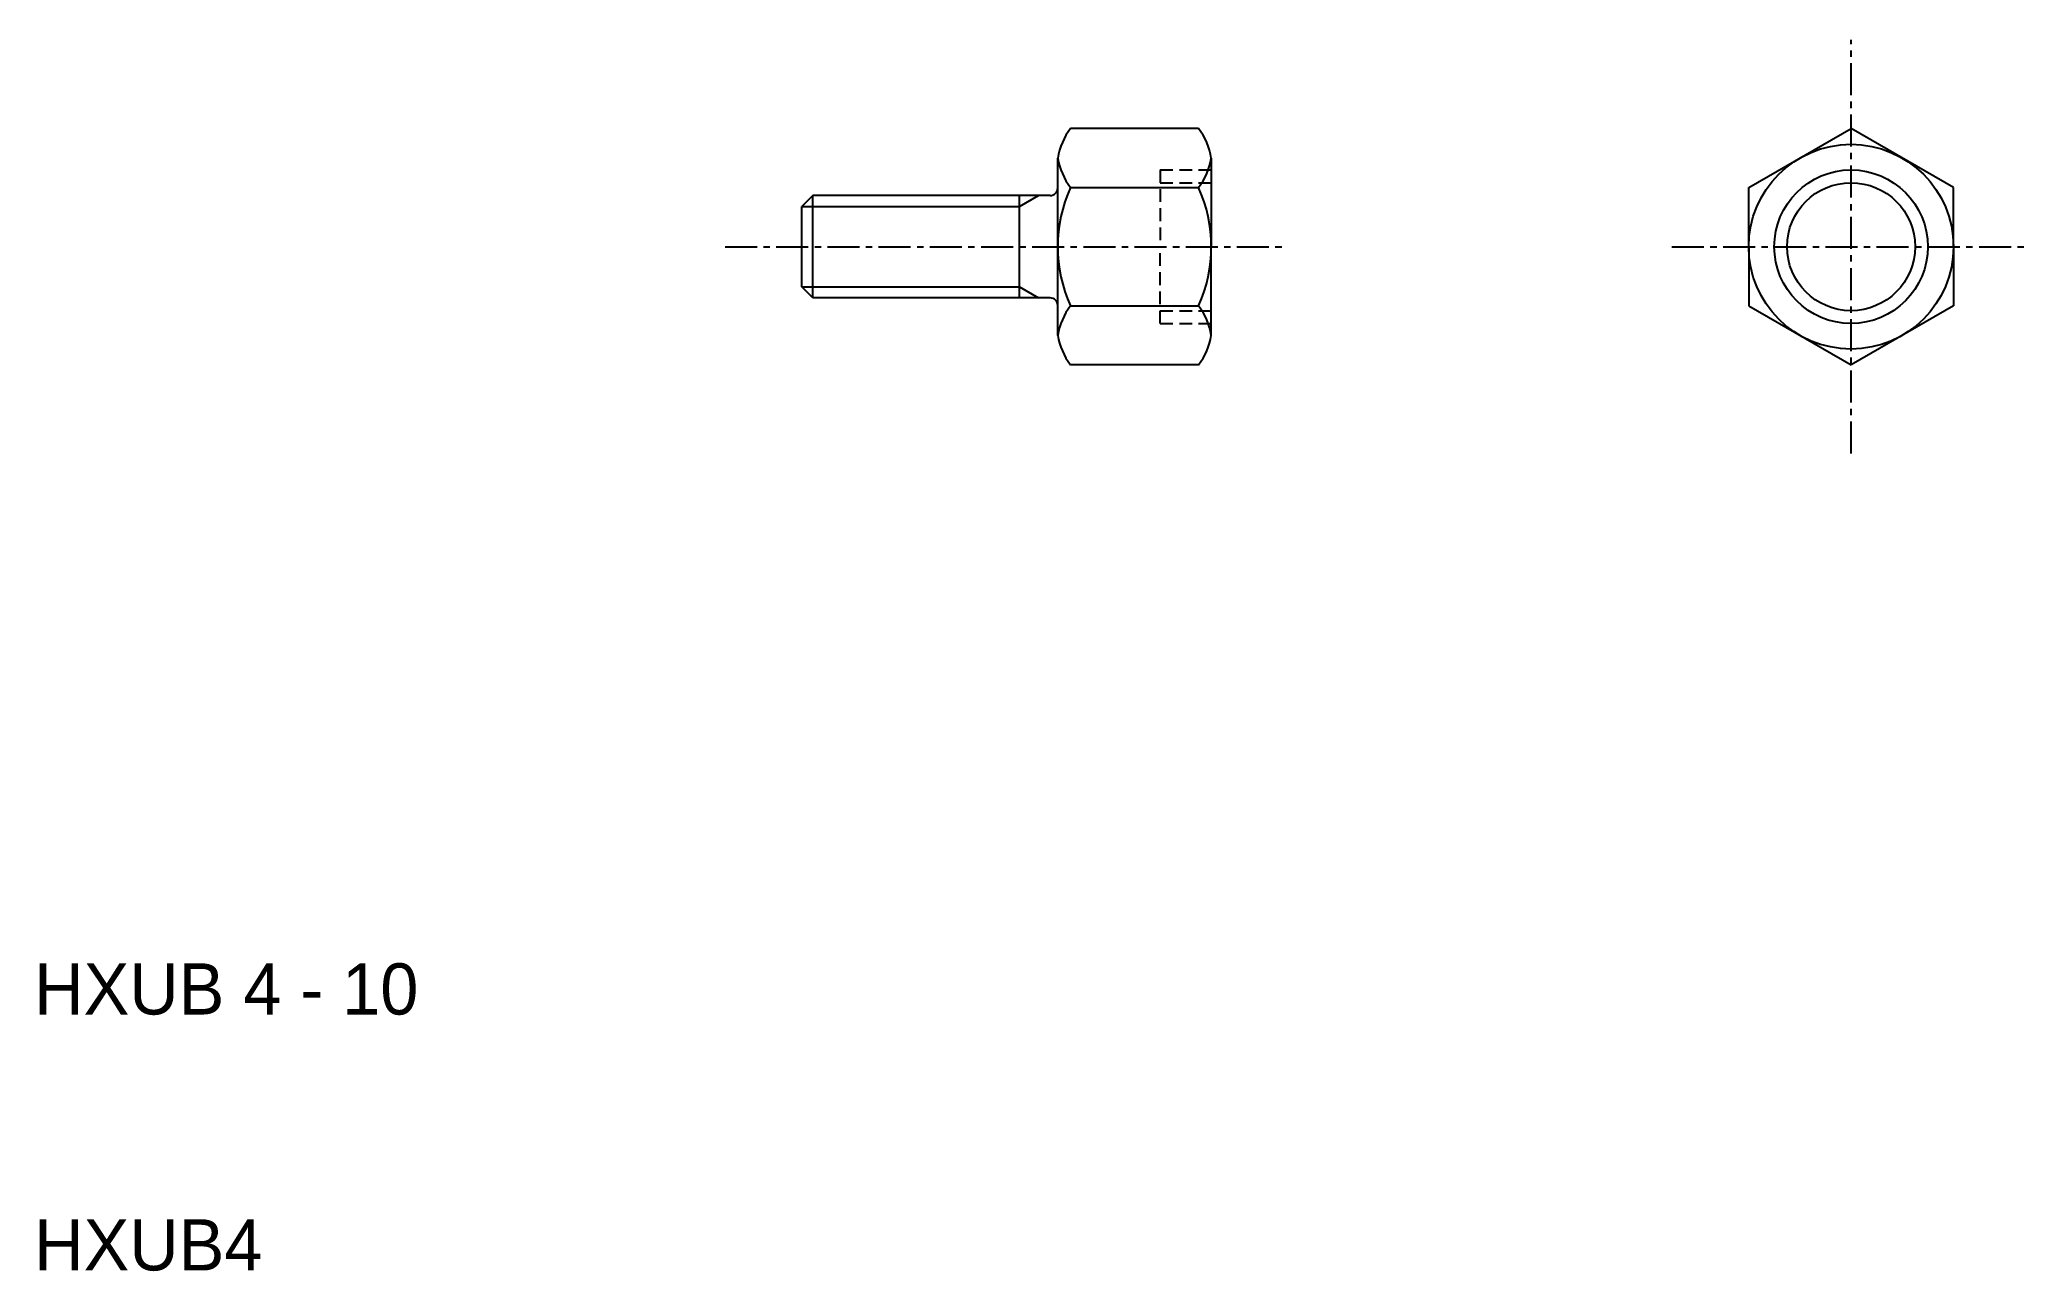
# Model space of a CAD drawing. Extents: x 10.2 to 88, y 10 to 58.1.
import ezdxf

# ---------------------------------------------------------------- set-up
doc = ezdxf.new("R2010")
doc.units = 0
doc.linetypes.add('CENTER', pattern=[2, 1.25, -0.25, 0.25, -0.25])
doc.linetypes.add('DASHED', pattern=[0.75, 0.5, -0.25])
doc.layers.get('0').update_dxf_attribs({"linetype": 'CONTINUOUS'})
doc.layers.add('CENTER', color=1, linetype='CENTER')

msp = doc.modelspace()

# ---------------------------------------------------------------- linework, layer by layer
at = {"color": 7, "linetype": 'CONTINUOUS'}
for p, q in [((55.503, 54.619), (50.497, 54.619)), ((77, 52.309), (81, 54.619)), ((85, 52.309), (81, 54.619)), ((50, 46.536), (50, 53.464)), ((56, 53.464), (56, 50)), ((50.497, 52.309), (55.503, 52.309)), ((77, 50), (77, 52.309)), ((85, 50), (85, 52.309)), ((40.433, 52), (40, 51.567)), ((40, 48.433), (40, 51.567)), ((49.7, 52), (40.433, 52)), ((40.433, 48), (40.433, 52)), ((48.5, 48), (48.5, 52)), ((56, 46.536), (56, 50)), ((77, 50), (77, 47.691)), ((85, 50), (85, 47.691)), ((40.433, 48), (40, 48.433)), ((49.7, 48), (40.433, 48)), ((50.497, 47.691), (55.503, 47.691)), ((77, 47.691), (81, 45.381)), ((85, 47.691), (81, 45.381)), ((55.503, 45.381), (50.497, 45.381))]:
    msp.add_line(p, q, dxfattribs=at)
at = {"color": 3, "linetype": 'DASHED'}
for p, q in [((54, 53), (54, 50)), ((54, 53), (56, 53)), ((54, 52.5), (56, 52.5)), ((54, 47), (54, 50)), ((54, 47.5), (56, 47.5)), ((54, 47), (56, 47))]:
    msp.add_line(p, q, dxfattribs=at)
at = {"color": 3, "linetype": 'CONTINUOUS'}
for p, q in [((40, 51.567), (48.5, 51.567)), ((48.5, 51.567), (49.25, 52)), ((40, 48.433), (48.5, 48.433)), ((48.5, 48.433), (49.25, 48))]:
    msp.add_line(p, q, dxfattribs=at)
at = {"color": 7, "linetype": 'CONTINUOUS'}
for radius in [4, 3, 2.5]:
    msp.add_circle((81, 50), radius, dxfattribs=at)
for centre, radius, start, end in [((52.578, 53.038), 2.613, 142.77301, 170.61497), ((53.422, 53.038), 2.613, 9.38503, 37.22699), ((52.578, 53.89), 2.613, 189.38503, 217.22699), ((53.422, 53.89), 2.613, 322.77301, 350.61497), ((49.7, 52.3), 0.3, 270, 0), ((55.61, 50), 5.61, 155.68884, 204.31116), ((50.39, 50), 5.61, 335.68884, 24.31116), ((49.7, 47.7), 0.3, 360, 90), ((52.578, 46.11), 2.613, 142.77301, 170.61497), ((53.422, 46.11), 2.613, 9.38503, 37.22699), ((52.578, 46.962), 2.613, 189.38503, 217.22699), ((53.422, 46.962), 2.613, 322.77301, 350.61497)]:
    msp.add_arc(centre, radius, start, end, dxfattribs=at)
at = {"layer": 'CENTER', "color": 1, "linetype": 'CENTER'}
for p, q in [((81, 41.917), (81, 58.083)), ((37, 50), (59, 50)), ((74, 50), (88, 50))]:
    msp.add_line(p, q, dxfattribs=at)

# ---------------------------------------------------------------- texts
at = {"color": 7, "linetype": 'CONTINUOUS'}
for s, p in [('HXUB 4 - 10', (10, 20)), ('HXUB4', (10, 10))]:
    msp.add_text(s, height=2, dxfattribs=at).set_placement(p)

doc.saveas('drawing.dxf')
